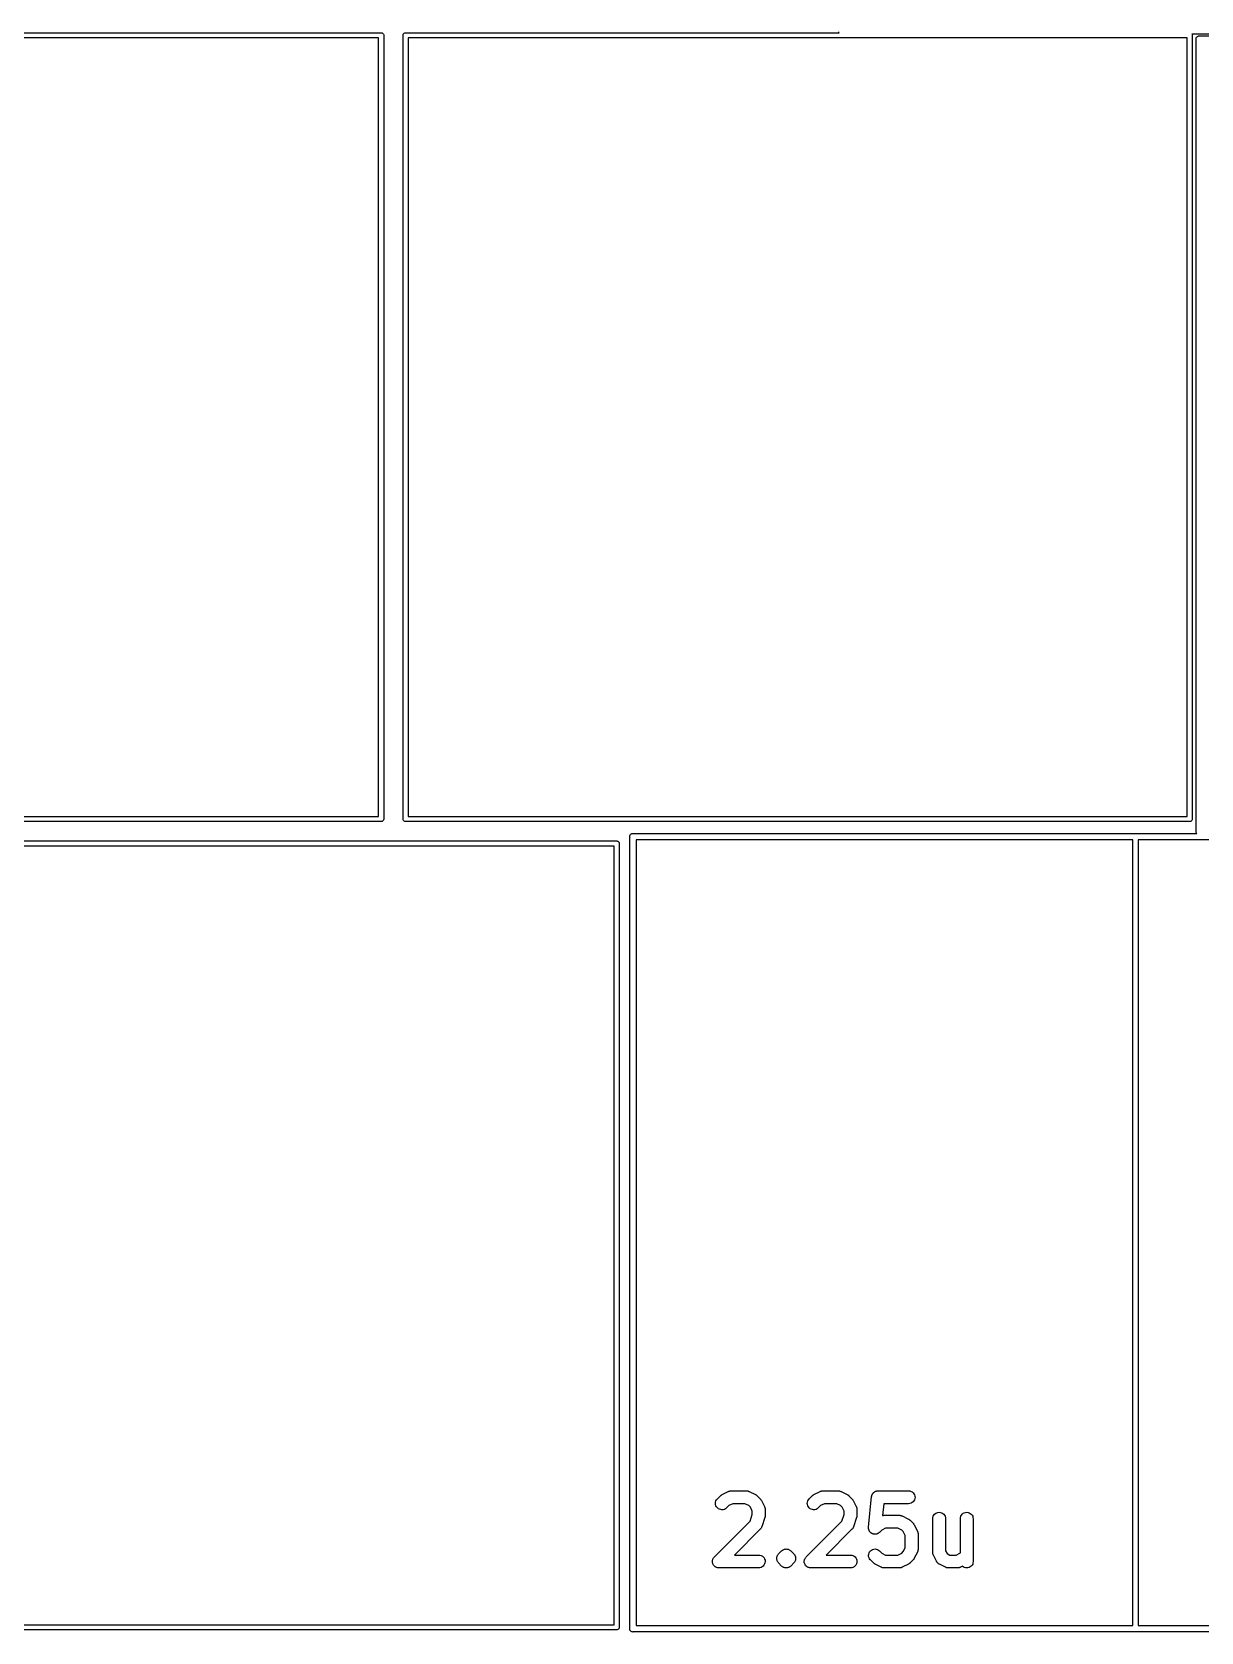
# Model space of a CAD drawing. Extents: x 1.2 to 14.9, y -4.9 to -0.4.
# Drawn here: x 10.215 to 11.307, y -3.356 to -1.861 of the extents above; entities that cross this region are included whole.
import ezdxf

# ---------------------------------------------------------------- set-up
doc = ezdxf.new("R2010")
doc.units = 0
doc.header["$MEASUREMENT"] = 0
doc.layers.add('BLACK', color=7, linetype='CONTINUOUS')

msp = doc.modelspace()

# ---------------------------------------------------------------- linework, layer by layer
at = {"layer": 'BLACK', "linetype": 'CONTINUOUS'}
for p, q in [((9.80905, -1.86157), (10.5409, -1.86157)), ((10.5387, -1.8663), (9.8113, -1.8663)), ((10.5387, -2.5937), (10.5387, -1.8663)), ((10.5409, -1.86157), (10.5411, -1.86156)), ((10.5411, -1.86156), (10.5412, -1.86157)), ((10.5412, -1.86157), (10.5412, -1.86157)), ((10.5412, -1.86157), (10.5415, -1.86161)), ((10.5415, -1.86161), (10.542, -1.86174)), ((10.542, -1.86174), (10.5424, -1.86196)), ((10.5424, -1.86196), (10.5427, -1.86226)), ((10.5427, -1.86226), (10.543, -1.86262)), ((10.543, -1.86262), (10.5433, -1.86303)), ((10.5433, -1.86303), (10.5434, -1.86347)), ((10.5434, -1.86347), (10.5434, -1.86394)), ((10.5434, -1.86394), (10.5434, -1.86405)), ((10.5434, -1.86405), (10.5434, -2.59595)), ((10.5616, -1.86347), (10.5617, -1.86303)), ((10.5616, -1.86394), (10.5616, -1.86347)), ((10.5616, -1.86405), (10.5616, -1.86394)), ((10.5616, -2.59595), (10.5616, -1.86405)), ((10.5617, -1.86303), (10.562, -1.86262)), ((10.562, -1.86262), (10.5623, -1.86226)), ((10.5623, -1.86226), (10.5626, -1.86196)), ((10.5626, -1.86196), (10.563, -1.86174)), ((10.563, -1.86174), (10.5635, -1.86161)), ((10.5635, -1.86161), (10.5638, -1.86157)), ((10.5638, -1.86157), (10.5639, -1.86156)), ((10.5638, -1.86157), (10.5638, -1.86157)), ((10.5639, -1.86156), (10.5641, -1.86157)), ((10.5641, -1.86157), (10.9687, -1.86157)), ((10.5663, -1.8663), (10.5663, -2.5937)), ((11.2937, -1.8663), (10.5663, -1.8663)), ((10.9685, -1.86115), (10.9683, -1.86059)), ((10.9687, -1.86157), (10.9685, -1.86115)), ((11.2937, -2.5937), (11.2937, -1.8663)), ((12.4611, -1.863), (11.2982, -1.863)), ((11.2982, -1.863), (11.2983, -1.86303)), ((11.2983, -1.86303), (11.2984, -1.86347)), ((11.2984, -1.86347), (11.2984, -1.86394)), ((11.2984, -1.86394), (11.2984, -1.86405)), ((11.2984, -1.86405), (11.2984, -2.59595)), ((11.302, -1.8675), (11.3021, -1.86691)), ((11.302, -1.86765), (11.302, -1.8675)), ((11.302, -2.60735), (11.302, -1.86765)), ((11.3021, -1.86691), (11.3022, -1.86635)), ((11.3022, -1.86635), (11.3025, -1.86583)), ((11.3025, -1.86583), (11.3029, -1.86537)), ((11.3029, -1.86537), (11.3033, -1.86499)), ((11.3033, -1.86499), (11.3039, -1.86471)), ((11.3039, -1.86471), (11.3044, -1.86454)), ((11.3044, -1.86454), (11.3049, -1.8645)), ((11.3049, -1.8645), (11.305, -1.86449)), ((11.305, -1.86449), (11.3052, -1.8645)), ((11.3052, -1.8645), (12.4199, -1.8645)), ((10.5409, -2.59843), (9.80905, -2.59843)), ((9.8113, -2.5937), (10.5387, -2.5937)), ((10.5411, -2.59844), (10.5409, -2.59843)), ((10.5415, -2.59839), (10.5411, -2.59844)), ((10.542, -2.59826), (10.5415, -2.59839)), ((10.5424, -2.59804), (10.542, -2.59826)), ((10.5427, -2.59774), (10.5424, -2.59804)), ((10.543, -2.59738), (10.5427, -2.59774)), ((10.5433, -2.59697), (10.543, -2.59738)), ((10.5434, -2.59653), (10.5433, -2.59697)), ((10.5434, -2.59595), (10.5434, -2.59606)), ((10.5434, -2.59606), (10.5434, -2.59618)), ((10.5434, -2.59618), (10.5434, -2.59618)), ((10.5434, -2.59618), (10.5434, -2.59653)), ((10.5616, -2.59606), (10.5616, -2.59595)), ((10.5616, -2.59653), (10.5616, -2.59606)), ((10.5617, -2.59697), (10.5616, -2.59653)), ((10.562, -2.59738), (10.5617, -2.59697)), ((10.5623, -2.59774), (10.562, -2.59738)), ((10.5626, -2.59804), (10.5623, -2.59774)), ((10.563, -2.59826), (10.5626, -2.59804)), ((10.5635, -2.59839), (10.563, -2.59826)), ((10.5639, -2.59844), (10.5635, -2.59839)), ((10.5641, -2.59843), (10.5639, -2.59844)), ((11.2959, -2.59843), (10.5641, -2.59843)), ((10.5663, -2.5937), (11.2937, -2.5937)), ((11.2961, -2.59844), (11.2959, -2.59843)), ((11.2965, -2.59839), (11.2961, -2.59844)), ((11.297, -2.59826), (11.2965, -2.59839)), ((11.2974, -2.59804), (11.297, -2.59826)), ((11.2977, -2.59774), (11.2974, -2.59804)), ((11.298, -2.59738), (11.2977, -2.59774)), ((11.2983, -2.59697), (11.298, -2.59738)), ((11.2984, -2.59653), (11.2983, -2.59697)), ((11.2984, -2.59595), (11.2984, -2.59606)), ((11.2984, -2.59606), (11.2984, -2.59618)), ((11.2984, -2.59618), (11.2984, -2.59618)), ((11.2984, -2.59618), (11.2984, -2.59653)), ((10.7732, -2.61191), (10.7734, -2.61135)), ((10.7732, -2.6125), (10.7732, -2.61191)), ((10.7732, -2.61265), (10.7732, -2.6125)), ((10.7732, -3.35235), (10.7732, -2.61265)), ((10.7734, -2.61135), (10.7737, -2.61083)), ((10.7737, -2.61083), (10.7741, -2.61037)), ((10.7741, -2.61037), (10.7745, -2.60999)), ((10.7745, -2.60999), (10.775, -2.60971)), ((10.775, -2.60971), (10.7756, -2.60954)), ((10.7756, -2.60954), (10.7761, -2.6095)), ((10.7761, -2.6095), (10.7762, -2.60949)), ((10.7762, -2.60949), (10.7763, -2.6095)), ((10.7763, -2.6095), (11.3028, -2.6095)), ((10.7792, -2.6155), (10.7792, -3.3495)), ((11.243, -2.6155), (10.7792, -2.6155)), ((11.243, -3.3495), (11.243, -2.6155)), ((11.2478, -2.6155), (11.2478, -3.3495)), ((11.983, -2.6155), (11.2478, -2.6155)), ((11.302, -2.6075), (11.302, -2.60735)), ((11.3021, -2.60809), (11.302, -2.6075)), ((11.3022, -2.60865), (11.3021, -2.60809)), ((11.3025, -2.60917), (11.3022, -2.60865)), ((11.3028, -2.6095), (11.3025, -2.60917)), ((10.0291, -2.61657), (10.7609, -2.61657)), ((10.7587, -2.6213), (10.0313, -2.6213)), ((10.7587, -3.3487), (10.7587, -2.6213)), ((10.7609, -2.61657), (10.7611, -2.61656)), ((10.7611, -2.61656), (10.7612, -2.61657)), ((10.7612, -2.61657), (10.7612, -2.61657)), ((10.7612, -2.61657), (10.7615, -2.61661)), ((10.7615, -2.61661), (10.762, -2.61674)), ((10.762, -2.61674), (10.7624, -2.61696)), ((10.7624, -2.61696), (10.7627, -2.61726)), ((10.7627, -2.61726), (10.763, -2.61762)), ((10.763, -2.61762), (10.7633, -2.61803)), ((10.7633, -2.61803), (10.7634, -2.61847)), ((10.7634, -2.61847), (10.7634, -2.61894)), ((10.7634, -2.61894), (10.7634, -2.61905)), ((10.7634, -2.61905), (10.7634, -3.35095)), ((10.855, -3.23111), (10.8579, -3.22826)), ((10.8579, -3.22826), (10.858, -3.2282)), ((10.858, -3.2282), (10.8582, -3.22799)), ((10.8582, -3.22799), (10.8585, -3.22776)), ((10.8585, -3.22776), (10.8587, -3.22762)), ((10.8587, -3.22762), (10.8589, -3.22747)), ((10.8589, -3.22747), (10.8592, -3.22731)), ((10.8592, -3.22731), (10.8595, -3.22713)), ((10.8595, -3.22713), (10.8652, -3.22428)), ((10.8652, -3.22424), (10.8654, -3.22418)), ((10.8652, -3.22428), (10.8652, -3.22424)), ((10.8654, -3.22418), (10.8656, -3.2241)), ((10.8656, -3.2241), (10.866, -3.22398)), ((10.866, -3.22398), (10.8663, -3.22384)), ((10.8663, -3.22384), (10.8665, -3.22381)), ((10.8665, -3.22381), (10.8667, -3.22376)), ((10.8667, -3.22376), (10.8671, -3.22372)), ((10.8671, -3.22372), (10.8675, -3.22365)), ((10.8675, -3.22365), (10.8677, -3.22366)), ((10.8677, -3.22366), (10.8679, -3.22364)), ((10.8679, -3.22364), (10.8821, -3.22364)), ((10.8821, -3.22364), (10.8822, -3.22364)), ((10.8822, -3.22364), (10.8824, -3.22366)), ((10.8824, -3.22366), (10.8826, -3.22366)), ((10.8826, -3.22366), (10.883, -3.22373)), ((10.883, -3.22373), (10.8834, -3.22377)), ((10.8834, -3.22377), (10.8836, -3.22383)), ((10.8836, -3.22383), (10.8837, -3.22386)), ((10.8837, -3.22386), (10.8841, -3.224)), ((10.8841, -3.224), (10.8845, -3.22413)), ((10.8845, -3.22413), (10.8847, -3.22421)), ((10.8847, -3.22421), (10.8848, -3.22428)), ((10.8848, -3.22428), (10.8905, -3.22713)), ((10.8905, -3.22713), (10.8906, -3.22717)), ((10.8906, -3.22717), (10.8909, -3.22735)), ((10.8909, -3.22735), (10.8912, -3.22751)), ((10.8912, -3.22751), (10.8914, -3.22767)), ((10.8914, -3.22767), (10.8916, -3.22781)), ((10.8916, -3.22781), (10.8918, -3.22804)), ((10.8918, -3.22804), (10.8921, -3.22826)), ((10.8921, -3.22826), (10.895, -3.23111)), ((10.9408, -3.23111), (10.9436, -3.22826)), ((10.9436, -3.22826), (10.9437, -3.2282)), ((10.9437, -3.2282), (10.9439, -3.22799)), ((10.9439, -3.22799), (10.9442, -3.22776)), ((10.9442, -3.22776), (10.9444, -3.22762)), ((10.9444, -3.22762), (10.9446, -3.22747)), ((10.9446, -3.22747), (10.9449, -3.22731)), ((10.9449, -3.22731), (10.9452, -3.22713)), ((10.9452, -3.22713), (10.9509, -3.22428)), ((10.9509, -3.22428), (10.951, -3.22424)), ((10.951, -3.22424), (10.9511, -3.22418)), ((10.9511, -3.22418), (10.9513, -3.2241)), ((10.9513, -3.2241), (10.9517, -3.22398)), ((10.9517, -3.22398), (10.9521, -3.22384)), ((10.9521, -3.22384), (10.9522, -3.22381)), ((10.9522, -3.22381), (10.9524, -3.22376)), ((10.9524, -3.22376), (10.9528, -3.22372)), ((10.9528, -3.22372), (10.9532, -3.22365)), ((10.9532, -3.22365), (10.9534, -3.22366)), ((10.9534, -3.22366), (10.9536, -3.22364)), ((10.9536, -3.22364), (10.9679, -3.22364)), ((10.9679, -3.22364), (10.9681, -3.22366)), ((10.9679, -3.22364), (10.9679, -3.22364)), ((10.9681, -3.22366), (10.9683, -3.22366)), ((10.9683, -3.22366), (10.9687, -3.22373)), ((10.9687, -3.22373), (10.9691, -3.22377)), ((10.9691, -3.22377), (10.9693, -3.22383)), ((10.9693, -3.22383), (10.9694, -3.22386)), ((10.9694, -3.22386), (10.9698, -3.224)), ((10.9698, -3.224), (10.9702, -3.22413)), ((10.9702, -3.22413), (10.9704, -3.22421)), ((10.9704, -3.22421), (10.9705, -3.22428)), ((10.9705, -3.22428), (10.9763, -3.22713)), ((10.9763, -3.22713), (10.9763, -3.22717)), ((10.9763, -3.22717), (10.9766, -3.22735)), ((10.9766, -3.22735), (10.9769, -3.22751)), ((10.9769, -3.22751), (10.9771, -3.22767)), ((10.9771, -3.22767), (10.9773, -3.22781)), ((10.9773, -3.22781), (10.9776, -3.22804)), ((10.9776, -3.22804), (10.9778, -3.22826)), ((10.9778, -3.22826), (10.9807, -3.23111)), ((10.9991, -3.22844), (10.9992, -3.22813)), ((10.9992, -3.22813), (10.9993, -3.22782)), ((10.9993, -3.22782), (10.9994, -3.22757)), ((10.9994, -3.22757), (10.9995, -3.22732)), ((10.9995, -3.22732), (10.9996, -3.22704)), ((10.9996, -3.22704), (10.9997, -3.22674)), ((10.9997, -3.22674), (10.9999, -3.22652)), ((10.9999, -3.22652), (11, -3.22629)), ((11, -3.22629), (11.0002, -3.22604)), ((11.0002, -3.22604), (11.0004, -3.22578)), ((11.0004, -3.22578), (11.0006, -3.22559)), ((11.0006, -3.22559), (11.0008, -3.22539)), ((11.0008, -3.22539), (11.001, -3.22518)), ((11.001, -3.22518), (11.0012, -3.22496)), ((11.0012, -3.22496), (11.0015, -3.22481)), ((11.0015, -3.22481), (11.0017, -3.22465)), ((11.0017, -3.22465), (11.002, -3.2245)), ((11.002, -3.2245), (11.0022, -3.22432)), ((11.0022, -3.22432), (11.0025, -3.22422)), ((11.0025, -3.22422), (11.0027, -3.2241)), ((11.0027, -3.2241), (11.003, -3.224)), ((11.003, -3.224), (11.0033, -3.22388)), ((11.0033, -3.22388), (11.0036, -3.22383)), ((11.0036, -3.22383), (11.0038, -3.22376)), ((11.0038, -3.22376), (11.0042, -3.22373)), ((11.0042, -3.22373), (11.0045, -3.22367)), ((11.0045, -3.22367), (11.0047, -3.22367)), ((11.0047, -3.22367), (11.005, -3.22364)), ((11.005, -3.22364), (11.0336, -3.22364)), ((11.0336, -3.22364), (11.0337, -3.22364)), ((11.0337, -3.22364), (11.0348, -3.22377)), ((11.0348, -3.22377), (11.0359, -3.22413)), ((11.0359, -3.22413), (11.037, -3.22469)), ((11.037, -3.22469), (11.0379, -3.22544)), ((11.0379, -3.22544), (11.0386, -3.22636)), ((11.0386, -3.22636), (11.0391, -3.2274)), ((11.0391, -3.2274), (11.0395, -3.22852)), ((10.8533, -3.23534), (10.8534, -3.23417)), ((10.8534, -3.2365), (10.8533, -3.23534)), ((10.8534, -3.23417), (10.8537, -3.23305)), ((10.8537, -3.23762), (10.8534, -3.2365)), ((10.8537, -3.23305), (10.8543, -3.23202)), ((10.8543, -3.23866), (10.8537, -3.23762)), ((10.8543, -3.23202), (10.855, -3.23111)), ((10.855, -3.23957), (10.8543, -3.23866)), ((10.8559, -3.24032), (10.855, -3.23957)), ((10.8569, -3.24088), (10.8559, -3.24032)), ((10.8581, -3.24123), (10.8569, -3.24088)), ((10.8592, -3.24136), (10.8581, -3.24123)), ((10.8604, -3.24125), (10.8592, -3.24136)), ((10.8615, -3.24093), (10.8604, -3.24125)), ((10.8626, -3.24039), (10.8615, -3.24093)), ((10.8635, -3.23966), (10.8626, -3.24039)), ((10.8657, -3.23743), (10.8635, -3.2396)), ((10.8635, -3.2396), (10.8635, -3.23966)), ((10.8693, -3.23564), (10.8657, -3.23743)), ((10.8807, -3.23564), (10.8693, -3.23564)), ((10.8843, -3.23743), (10.8807, -3.23564)), ((10.8858, -3.23891), (10.8843, -3.23743)), ((10.8876, -3.24249), (10.8858, -3.23891)), ((10.8876, -3.24581), (10.8876, -3.24249)), ((10.895, -3.23111), (10.895, -3.23117)), ((10.895, -3.23117), (10.8952, -3.23144)), ((10.8952, -3.23144), (10.8955, -3.23168)), ((10.8955, -3.23168), (10.8956, -3.23189)), ((10.8956, -3.23189), (10.8957, -3.23209)), ((10.8957, -3.23209), (10.8959, -3.23239)), ((10.8959, -3.23239), (10.8961, -3.23267)), ((10.8961, -3.23267), (10.8989, -3.23839)), ((10.8989, -3.23839), (10.899, -3.23846)), ((10.899, -3.23846), (10.899, -3.23863)), ((10.899, -3.23863), (10.8991, -3.23879)), ((10.8991, -3.23879), (10.8992, -3.23918)), ((10.8992, -3.23918), (10.8994, -3.23956)), ((10.8994, -3.23956), (10.8994, -3.23974)), ((10.8994, -3.23974), (10.8995, -3.23991)), ((10.8995, -3.23991), (10.8995, -3.24031)), ((10.8995, -3.24031), (10.8996, -3.24072)), ((10.8996, -3.24072), (10.8996, -3.2409)), ((10.8996, -3.2409), (10.8996, -3.24107)), ((10.8996, -3.24107), (10.8996, -3.24679)), ((10.939, -3.23534), (10.9391, -3.23417)), ((10.9391, -3.2365), (10.939, -3.23534)), ((10.9391, -3.23417), (10.9395, -3.23305)), ((10.9394, -3.23762), (10.9391, -3.2365)), ((10.94, -3.23866), (10.9394, -3.23762)), ((10.9395, -3.23305), (10.94, -3.23202)), ((10.94, -3.23202), (10.9408, -3.23111)), ((10.9407, -3.23957), (10.94, -3.23866)), ((10.9416, -3.24032), (10.9407, -3.23957)), ((10.9427, -3.24088), (10.9416, -3.24032)), ((10.9438, -3.24123), (10.9427, -3.24088)), ((10.9449, -3.24136), (10.9438, -3.24123)), ((10.9461, -3.24125), (10.9449, -3.24136)), ((10.9472, -3.24093), (10.9461, -3.24125)), ((10.9483, -3.24039), (10.9472, -3.24093)), ((10.9492, -3.23966), (10.9483, -3.24039)), ((10.9514, -3.23743), (10.9492, -3.2396)), ((10.9492, -3.2396), (10.9492, -3.23966)), ((10.955, -3.23564), (10.9514, -3.23743)), ((10.9664, -3.23564), (10.955, -3.23564)), ((10.97, -3.23743), (10.9664, -3.23564)), ((10.9715, -3.23891), (10.97, -3.23743)), ((10.9733, -3.24249), (10.9715, -3.23891)), ((10.9733, -3.24581), (10.9733, -3.24249)), ((10.9807, -3.23111), (10.9807, -3.23117)), ((10.9807, -3.23117), (10.9809, -3.23144)), ((10.9809, -3.23144), (10.9812, -3.23168)), ((10.9812, -3.23168), (10.9813, -3.23189)), ((10.9813, -3.23189), (10.9815, -3.23209)), ((10.9815, -3.23209), (10.9816, -3.23239)), ((10.9816, -3.23239), (10.9818, -3.23267)), ((10.9818, -3.23267), (10.9847, -3.23839)), ((10.9847, -3.23839), (10.9847, -3.23846)), ((10.9847, -3.23846), (10.9848, -3.23863)), ((10.9848, -3.23863), (10.9848, -3.23879)), ((10.9848, -3.23879), (10.985, -3.23918)), ((10.985, -3.23918), (10.9851, -3.23956)), ((10.9851, -3.23956), (10.9851, -3.23974)), ((10.9851, -3.23974), (10.9852, -3.23991)), ((10.9852, -3.23991), (10.9852, -3.24031)), ((10.9852, -3.24031), (10.9853, -3.24072)), ((10.9853, -3.24072), (10.9853, -3.2409)), ((10.9853, -3.2409), (10.9853, -3.24107)), ((10.9853, -3.24107), (10.9853, -3.24679)), ((10.9962, -3.25762), (10.999, -3.22905)), ((10.999, -3.22896), (10.9991, -3.2287)), ((10.999, -3.22905), (10.999, -3.22896)), ((10.9991, -3.2287), (10.9991, -3.22844)), ((11.0104, -3.23564), (11.0093, -3.24667)), ((11.0336, -3.23564), (11.0104, -3.23564)), ((11.0347, -3.23553), (11.0336, -3.23564)), ((11.0359, -3.23519), (11.0347, -3.23553)), ((11.0369, -3.23464), (11.0359, -3.23519)), ((11.0378, -3.2339), (11.0369, -3.23464)), ((11.0385, -3.233), (11.0378, -3.2339)), ((11.0391, -3.23197), (11.0385, -3.233)), ((11.0394, -3.23085), (11.0391, -3.23197)), ((11.0396, -3.22968), (11.0394, -3.23085)), ((11.0395, -3.22852), (11.0396, -3.22968)), ((10.8522, -3.2854), (10.8855, -3.25212)), ((10.8855, -3.25212), (10.8876, -3.24581)), ((10.8961, -3.25802), (10.8959, -3.2584)), ((10.8963, -3.25766), (10.8961, -3.25802)), ((10.8964, -3.25733), (10.8963, -3.25749)), ((10.8963, -3.25749), (10.8963, -3.25766)), ((10.8993, -3.24868), (10.8964, -3.25725)), ((10.8964, -3.25725), (10.8964, -3.25733)), ((10.8994, -3.24803), (10.8993, -3.24835)), ((10.8993, -3.24835), (10.8993, -3.24868)), ((10.8995, -3.24778), (10.8994, -3.24803)), ((10.8996, -3.24687), (10.8995, -3.2472)), ((10.8995, -3.2472), (10.8995, -3.24754)), ((10.8995, -3.24754), (10.8995, -3.24778)), ((10.8996, -3.24679), (10.8996, -3.24687)), ((10.9379, -3.2854), (10.9712, -3.25212)), ((10.9712, -3.25212), (10.9733, -3.24581)), ((10.9818, -3.25802), (10.9816, -3.2584)), ((10.982, -3.25766), (10.9818, -3.25802)), ((10.9821, -3.25733), (10.982, -3.25749)), ((10.982, -3.25749), (10.982, -3.25766)), ((10.985, -3.24868), (10.9821, -3.25725)), ((10.9821, -3.25725), (10.9821, -3.25733)), ((10.9851, -3.24835), (10.985, -3.24868)), ((10.9852, -3.24803), (10.9851, -3.24835)), ((10.9853, -3.24687), (10.9852, -3.2472)), ((10.9852, -3.2472), (10.9852, -3.24754)), ((10.9852, -3.24754), (10.9852, -3.24778)), ((10.9852, -3.24778), (10.9852, -3.24803)), ((10.9853, -3.24679), (10.9853, -3.24687)), ((10.9961, -3.25819), (10.9962, -3.25791)), ((10.9962, -3.25849), (10.9961, -3.25819)), ((10.9962, -3.25791), (10.9962, -3.25762)), ((11.0093, -3.24667), (11.0094, -3.24667)), ((11.0094, -3.24667), (11.0095, -3.24661)), ((11.0095, -3.24661), (11.01, -3.24657)), ((11.01, -3.24657), (11.0104, -3.24651)), ((11.0104, -3.24651), (11.0105, -3.24652)), ((11.0105, -3.24652), (11.0107, -3.2465)), ((11.0107, -3.2465), (11.025, -3.2465)), ((11.025, -3.2465), (11.0251, -3.2465)), ((11.0251, -3.2465), (11.0253, -3.24652)), ((11.0253, -3.24652), (11.0254, -3.24652)), ((11.0254, -3.24652), (11.0258, -3.24659)), ((11.0258, -3.24659), (11.0262, -3.24663)), ((11.0262, -3.24663), (11.0264, -3.24668)), ((11.0264, -3.24668), (11.0266, -3.24671)), ((11.0266, -3.24671), (11.027, -3.24686)), ((11.027, -3.24686), (11.0274, -3.24699)), ((11.0274, -3.24699), (11.0275, -3.24707)), ((11.0275, -3.24707), (11.0277, -3.24713)), ((11.0277, -3.24713), (11.0334, -3.24999)), ((11.0334, -3.24999), (11.0335, -3.25003)), ((11.0335, -3.25003), (11.0338, -3.25021)), ((11.0338, -3.25021), (11.0341, -3.25037)), ((11.0341, -3.25037), (11.0342, -3.25053)), ((11.0342, -3.25053), (11.0345, -3.25067)), ((11.0345, -3.25067), (11.0347, -3.2509)), ((11.0347, -3.2509), (11.035, -3.25111)), ((11.035, -3.25111), (11.0378, -3.25397)), ((11.0378, -3.25397), (11.0379, -3.25403)), ((11.0379, -3.25403), (11.0381, -3.25429)), ((11.0381, -3.25429), (11.0383, -3.25454)), ((11.0383, -3.25454), (11.0384, -3.25475)), ((11.0384, -3.25475), (11.0386, -3.25495)), ((11.0386, -3.25495), (11.0388, -3.25525)), ((11.0388, -3.25525), (11.0389, -3.25553)), ((11.0389, -3.25553), (11.0418, -3.26125)), ((11.0561, -3.24956), (11.0563, -3.2484)), ((11.0561, -3.24964), (11.0561, -3.24956)), ((11.0561, -3.28107), (11.0561, -3.24964)), ((11.0563, -3.2484), (11.0566, -3.24728)), ((11.0566, -3.24728), (11.0572, -3.24625)), ((11.0572, -3.24625), (11.0579, -3.24536)), ((11.0579, -3.24536), (11.0589, -3.24462)), ((11.0589, -3.24462), (11.0599, -3.24408)), ((11.0599, -3.24408), (11.061, -3.24375)), ((11.061, -3.24375), (11.0622, -3.24364)), ((11.0622, -3.24364), (11.0633, -3.24377)), ((11.0633, -3.24377), (11.0645, -3.24411)), ((11.0645, -3.24411), (11.0655, -3.24467)), ((11.0655, -3.24467), (11.0664, -3.24542)), ((11.0664, -3.24542), (11.0671, -3.24632)), ((11.0671, -3.24632), (11.0677, -3.24736)), ((11.0677, -3.24736), (11.068, -3.24848)), ((11.068, -3.24848), (11.0681, -3.24964)), ((11.0681, -3.24964), (11.0681, -3.27965)), ((11.0819, -3.24956), (11.082, -3.2484)), ((11.0819, -3.24964), (11.0819, -3.24956)), ((11.0819, -3.28144), (11.0819, -3.24964)), ((11.082, -3.2484), (11.0823, -3.24728)), ((11.0823, -3.24728), (11.0829, -3.24625)), ((11.0829, -3.24625), (11.0837, -3.24536)), ((11.0837, -3.24536), (11.0846, -3.24462)), ((11.0846, -3.24462), (11.0856, -3.24408)), ((11.0856, -3.24408), (11.0867, -3.24375)), ((11.0867, -3.24375), (11.0879, -3.24364)), ((11.0879, -3.24364), (11.0891, -3.24377)), ((11.0891, -3.24377), (11.0902, -3.24411)), ((11.0902, -3.24411), (11.0912, -3.24467)), ((11.0912, -3.24467), (11.0921, -3.24542)), ((11.0921, -3.24542), (11.0929, -3.24632)), ((11.0929, -3.24632), (11.0934, -3.24736)), ((11.0934, -3.24736), (11.0937, -3.24848)), ((11.0937, -3.24848), (11.0939, -3.24964)), ((11.0939, -3.24964), (11.0939, -3.28964)), ((10.895, -3.2596), (10.8709, -3.28364)), ((10.8951, -3.25946), (10.895, -3.2596)), ((10.8952, -3.25934), (10.8951, -3.25946)), ((10.8954, -3.25901), (10.8952, -3.25934)), ((10.8957, -3.25869), (10.8954, -3.25901)), ((10.8958, -3.25854), (10.8957, -3.25869)), ((10.8959, -3.2584), (10.8958, -3.25854)), ((10.9807, -3.2596), (10.9566, -3.28364)), ((10.9808, -3.25946), (10.9807, -3.2596)), ((10.9809, -3.25934), (10.9808, -3.25946)), ((10.9812, -3.25901), (10.9809, -3.25934)), ((10.9814, -3.25869), (10.9812, -3.25901)), ((10.9815, -3.25854), (10.9814, -3.25869)), ((10.9816, -3.2584), (10.9815, -3.25854)), ((10.9962, -3.25879), (10.9962, -3.25849)), ((10.9962, -3.25907), (10.9962, -3.25879)), ((10.9963, -3.25936), (10.9962, -3.25907)), ((10.9963, -3.25964), (10.9963, -3.25936)), ((10.9964, -3.25994), (10.9963, -3.25964)), ((10.9965, -3.2602), (10.9964, -3.25994)), ((10.9966, -3.26048), (10.9965, -3.2602)), ((10.9967, -3.26074), (10.9966, -3.26048)), ((10.9968, -3.26102), (10.9967, -3.26074)), ((10.997, -3.26126), (10.9968, -3.26102)), ((10.9971, -3.26152), (10.997, -3.26126)), ((10.9973, -3.26175), (10.9971, -3.26152)), ((10.9975, -3.262), (10.9973, -3.26175)), ((10.9977, -3.2622), (10.9975, -3.262)), ((10.9979, -3.26243), (10.9977, -3.2622)), ((10.9981, -3.26262), (10.9979, -3.26243)), ((10.9983, -3.26283), (10.9981, -3.26262)), ((10.9985, -3.26299), (10.9983, -3.26283)), ((10.9988, -3.26318), (10.9985, -3.26299)), ((10.999, -3.26332), (10.9988, -3.26318)), ((10.9993, -3.26349), (10.999, -3.26332)), ((10.9995, -3.2636), (10.9993, -3.26349)), ((10.9998, -3.26374), (10.9995, -3.2636)), ((11.0001, -3.26383), (10.9998, -3.26374)), ((11.0004, -3.26394), (11.0001, -3.26383)), ((11.0006, -3.264), (11.0004, -3.26394)), ((11.0009, -3.26409), (11.0006, -3.264)), ((11.0012, -3.26412), (11.0009, -3.26409)), ((11.0015, -3.26418), (11.0012, -3.26412)), ((11.0018, -3.26418), (11.0015, -3.26418)), ((11.0021, -3.26421), (11.0018, -3.26418)), ((11.0024, -3.26419), (11.0021, -3.26421)), ((11.0027, -3.26419), (11.0024, -3.26419)), ((11.003, -3.26414), (11.0027, -3.26419)), ((11.0032, -3.26411), (11.003, -3.26414)), ((11.0035, -3.26403), (11.0032, -3.26411)), ((11.0038, -3.26397), (11.0035, -3.26403)), ((11.0041, -3.26387), (11.0038, -3.26397)), ((11.0044, -3.26379), (11.0041, -3.26387)), ((11.0046, -3.26365), (11.0044, -3.26379)), ((11.0049, -3.26354), (11.0046, -3.26365)), ((11.0052, -3.26338), (11.0049, -3.26354)), ((11.0054, -3.26325), (11.0052, -3.26338)), ((11.0056, -3.26306), (11.0054, -3.26325)), ((11.0059, -3.2629), (11.0056, -3.26306)), ((11.0061, -3.2627), (11.0059, -3.2629)), ((11.0063, -3.26252), (11.0061, -3.2627)), ((11.0064, -3.26246), (11.0063, -3.26252)), ((11.0086, -3.26029), (11.0064, -3.26246)), ((11.0121, -3.2585), (11.0086, -3.26029)), ((11.0236, -3.2585), (11.0121, -3.2585)), ((11.0272, -3.26029), (11.0236, -3.2585)), ((11.0286, -3.26177), (11.0272, -3.26029)), ((11.0304, -3.26534), (11.0286, -3.26177)), ((11.0304, -3.2768), (11.0304, -3.26534)), ((11.0418, -3.26125), (11.0418, -3.26132)), ((11.0418, -3.26132), (11.0419, -3.26149)), ((11.0419, -3.26149), (11.042, -3.26164)), ((11.042, -3.26164), (11.0421, -3.26203)), ((11.0421, -3.26203), (11.0422, -3.26242)), ((11.0422, -3.26242), (11.0423, -3.26259)), ((11.0423, -3.26259), (11.0423, -3.26276)), ((11.0423, -3.26276), (11.0424, -3.26317)), ((11.0424, -3.26317), (11.0424, -3.26358)), ((11.0424, -3.26358), (11.0424, -3.26375)), ((11.0424, -3.26375), (11.0424, -3.26393)), ((11.0424, -3.26393), (11.0424, -3.27821)), ((10.8506, -3.28844), (10.8507, -3.28789)), ((10.8507, -3.28789), (10.8509, -3.28734)), ((10.8509, -3.28732), (10.8512, -3.28681)), ((10.8509, -3.28733), (10.8509, -3.28732)), ((10.8509, -3.28734), (10.8509, -3.28733)), ((10.8512, -3.28681), (10.8514, -3.28631)), ((10.8514, -3.2863), (10.8515, -3.28629)), ((10.8514, -3.28631), (10.8514, -3.2863)), ((10.8515, -3.28629), (10.8518, -3.28585)), ((10.8518, -3.28585), (10.8522, -3.2854)), ((10.8709, -3.28364), (10.8936, -3.28364)), ((10.8936, -3.28364), (10.8937, -3.28364)), ((10.8937, -3.28364), (10.8948, -3.28377)), ((10.8948, -3.28377), (10.8959, -3.28413)), ((10.8959, -3.28413), (10.897, -3.28469)), ((10.897, -3.28469), (10.8979, -3.28544)), ((10.8979, -3.28544), (10.8986, -3.28636)), ((10.8986, -3.28636), (10.8991, -3.2874)), ((10.8991, -3.2874), (10.8995, -3.28852)), ((10.9104, -3.28672), (10.9105, -3.28616)), ((10.9104, -3.28674), (10.9104, -3.28672)), ((10.9104, -3.28676), (10.9104, -3.28674)), ((10.9105, -3.28733), (10.9104, -3.28676)), ((10.9105, -3.2856), (10.9106, -3.28558)), ((10.9105, -3.28616), (10.9105, -3.2856)), ((10.9105, -3.28789), (10.9105, -3.28733)), ((10.9105, -3.28791), (10.9105, -3.28789)), ((10.9105, -3.28793), (10.9105, -3.28791)), ((10.9107, -3.28847), (10.9105, -3.28793)), ((10.9106, -3.28556), (10.9107, -3.28502)), ((10.9106, -3.28558), (10.9106, -3.28556)), ((10.9107, -3.28502), (10.9109, -3.28448)), ((10.9109, -3.28444), (10.9112, -3.28395)), ((10.9109, -3.28446), (10.9109, -3.28444)), ((10.9109, -3.28448), (10.9109, -3.28446)), ((10.9112, -3.28395), (10.9114, -3.28345)), ((10.9114, -3.28345), (10.9115, -3.28343)), ((10.9115, -3.28341), (10.9118, -3.28298)), ((10.9115, -3.28343), (10.9115, -3.28341)), ((10.9118, -3.28298), (10.9122, -3.28254)), ((10.9122, -3.28254), (10.915, -3.27969)), ((10.915, -3.27969), (10.9151, -3.27966)), ((10.9151, -3.27963), (10.9155, -3.27927)), ((10.9151, -3.27964), (10.9151, -3.27963)), ((10.9151, -3.27966), (10.9151, -3.27964)), ((10.9151, -3.27964), (10.9151, -3.27964)), ((10.9151, -3.27964), (10.9151, -3.27964)), ((10.9151, -3.27966), (10.9151, -3.27966)), ((10.9151, -3.27966), (10.9151, -3.27966)), ((10.9155, -3.27927), (10.916, -3.27892)), ((10.916, -3.2789), (10.9165, -3.27864)), ((10.916, -3.27891), (10.916, -3.2789)), ((10.916, -3.2789), (10.916, -3.2789)), ((10.916, -3.27892), (10.916, -3.27891)), ((10.916, -3.27891), (10.916, -3.27891)), ((10.9165, -3.27864), (10.917, -3.27837)), ((10.917, -3.27837), (10.917, -3.27836)), ((10.917, -3.27836), (10.9171, -3.27836)), ((10.917, -3.27837), (10.917, -3.27837)), ((10.917, -3.27837), (10.917, -3.27837)), ((10.9171, -3.27836), (10.9176, -3.2782)), ((10.9176, -3.2782), (10.9181, -3.27804)), ((10.9181, -3.27804), (10.9182, -3.27804)), ((10.9182, -3.27803), (10.9187, -3.27798)), ((10.9182, -3.27804), (10.9182, -3.27803)), ((10.9182, -3.27803), (10.9182, -3.27803)), ((10.9182, -3.27803), (10.9182, -3.27803)), ((10.9187, -3.27798), (10.9193, -3.27793)), ((10.9193, -3.27793), (10.9193, -3.27793)), ((10.9193, -3.27793), (10.9193, -3.27793)), ((10.9193, -3.27793), (10.9193, -3.27793)), ((10.9193, -3.27793), (10.9199, -3.27799)), ((10.9193, -3.27793), (10.9193, -3.27793)), ((10.9199, -3.27799), (10.9205, -3.27805)), ((10.9205, -3.27805), (10.9205, -3.27805)), ((10.9205, -3.27805), (10.9205, -3.27805)), ((10.9205, -3.27805), (10.9205, -3.27805)), ((10.9205, -3.27805), (10.9205, -3.27806)), ((10.9205, -3.27806), (10.9211, -3.27822)), ((10.9211, -3.27822), (10.9216, -3.27839)), ((10.9216, -3.27839), (10.9216, -3.27839)), ((10.9216, -3.27839), (10.9216, -3.2784)), ((10.9216, -3.2784), (10.9216, -3.2784)), ((10.9216, -3.2784), (10.9216, -3.27841)), ((10.9216, -3.27841), (10.9221, -3.27867)), ((10.9221, -3.27867), (10.9226, -3.27894)), ((10.9226, -3.27894), (10.9226, -3.27895)), ((10.9226, -3.27895), (10.9226, -3.27895)), ((10.9226, -3.27895), (10.9226, -3.27896)), ((10.9226, -3.27896), (10.9227, -3.27897)), ((10.9227, -3.27897), (10.9231, -3.27933)), ((10.9231, -3.27933), (10.9235, -3.27969)), ((10.9235, -3.27969), (10.9264, -3.28254)), ((10.9264, -3.28254), (10.9264, -3.28257)), ((10.9264, -3.28257), (10.9264, -3.28257)), ((10.9264, -3.28257), (10.9264, -3.28257)), ((10.9264, -3.28257), (10.9264, -3.2826)), ((10.9264, -3.2826), (10.9268, -3.28305)), ((10.9268, -3.28305), (10.9272, -3.28348)), ((10.9272, -3.28348), (10.9272, -3.2835)), ((10.9272, -3.2835), (10.9272, -3.28352)), ((10.9272, -3.28352), (10.9274, -3.28402)), ((10.9274, -3.28402), (10.9277, -3.28452)), ((10.9277, -3.28452), (10.9277, -3.28454)), ((10.9277, -3.28454), (10.9277, -3.28456)), ((10.9277, -3.28456), (10.9279, -3.2851)), ((10.928, -3.28801), (10.9278, -3.28856)), ((10.9279, -3.2851), (10.928, -3.28564)), ((10.928, -3.28564), (10.928, -3.28566)), ((10.928, -3.28566), (10.928, -3.28568)), ((10.928, -3.28568), (10.9281, -3.28625)), ((10.9281, -3.28741), (10.928, -3.28797)), ((10.928, -3.28797), (10.928, -3.28799)), ((10.928, -3.28799), (10.928, -3.28801)), ((10.9281, -3.28625), (10.9281, -3.28681)), ((10.9281, -3.28681), (10.9281, -3.28683)), ((10.9281, -3.28683), (10.9281, -3.28685)), ((10.9281, -3.28685), (10.9281, -3.28741)), ((10.9363, -3.28844), (10.9364, -3.28789)), ((10.9364, -3.28789), (10.9366, -3.28734)), ((10.9366, -3.28732), (10.9369, -3.28681)), ((10.9366, -3.28733), (10.9366, -3.28732)), ((10.9366, -3.28734), (10.9366, -3.28733)), ((10.9369, -3.28681), (10.9372, -3.28631)), ((10.9372, -3.28629), (10.9375, -3.28585)), ((10.9372, -3.2863), (10.9372, -3.28629)), ((10.9372, -3.28631), (10.9372, -3.2863)), ((10.9375, -3.28585), (10.9379, -3.2854)), ((10.9566, -3.28364), (10.9793, -3.28364)), ((10.9793, -3.28364), (10.9794, -3.28364)), ((10.9794, -3.28364), (10.9805, -3.28377)), ((10.9805, -3.28377), (10.9816, -3.28413)), ((10.9816, -3.28413), (10.9827, -3.28469)), ((10.9827, -3.28469), (10.9836, -3.28544)), ((10.9836, -3.28544), (10.9843, -3.28636)), ((10.9843, -3.28636), (10.9848, -3.2874)), ((10.9848, -3.2874), (10.9852, -3.28852)), ((10.9961, -3.28387), (10.9963, -3.2827)), ((10.9962, -3.28503), (10.9961, -3.28387)), ((10.9966, -3.28616), (10.9962, -3.28503)), ((10.9963, -3.2827), (10.9966, -3.28158)), ((10.9966, -3.28158), (10.9972, -3.28056)), ((10.9971, -3.2872), (10.9966, -3.28616)), ((10.9978, -3.28811), (10.9971, -3.2872)), ((10.9972, -3.28056), (10.9979, -3.27966)), ((10.9979, -3.28817), (10.9978, -3.28811)), ((10.9979, -3.27966), (10.9988, -3.27892)), ((11.0008, -3.29103), (10.9979, -3.28817)), ((10.9988, -3.27892), (10.9999, -3.27837)), ((10.9999, -3.27837), (11.001, -3.27804)), ((11.001, -3.27804), (11.0022, -3.27793)), ((11.0022, -3.27793), (11.0033, -3.27805)), ((11.0033, -3.27805), (11.0044, -3.27839)), ((11.0044, -3.27839), (11.0055, -3.27894)), ((11.0055, -3.27894), (11.0064, -3.27969)), ((11.0064, -3.27969), (11.0086, -3.28185)), ((11.0086, -3.28185), (11.0121, -3.28364)), ((11.0121, -3.28364), (11.0236, -3.28364)), ((11.0236, -3.28364), (11.0272, -3.28185)), ((11.0272, -3.28185), (11.0286, -3.28037)), ((11.0286, -3.28037), (11.0304, -3.2768)), ((11.0378, -3.28817), (11.035, -3.29103)), ((11.038, -3.28791), (11.0378, -3.28817)), ((11.0383, -3.28767), (11.038, -3.28791)), ((11.0384, -3.28746), (11.0383, -3.28767)), ((11.0386, -3.28727), (11.0384, -3.28746)), ((11.0387, -3.28697), (11.0386, -3.28727)), ((11.0389, -3.28669), (11.0387, -3.28697)), ((11.0418, -3.2809), (11.0389, -3.28661)), ((11.0389, -3.28661), (11.0389, -3.28669)), ((11.0419, -3.28073), (11.0418, -3.2809)), ((11.0421, -3.28019), (11.0419, -3.28058)), ((11.0419, -3.28058), (11.0419, -3.28073)), ((11.0422, -3.2798), (11.0421, -3.28019)), ((11.0423, -3.27946), (11.0422, -3.27963)), ((11.0422, -3.27963), (11.0422, -3.2798)), ((11.0424, -3.27865), (11.0423, -3.27905)), ((11.0423, -3.27905), (11.0423, -3.27946)), ((11.0424, -3.27821), (11.0424, -3.2783)), ((11.0424, -3.2783), (11.0424, -3.27847)), ((11.0424, -3.27847), (11.0424, -3.27865)), ((11.0562, -3.28125), (11.0561, -3.28107)), ((11.0562, -3.28142), (11.0562, -3.28125)), ((11.0562, -3.28183), (11.0562, -3.28142)), ((11.0563, -3.28224), (11.0562, -3.28183)), ((11.0563, -3.28241), (11.0563, -3.28224)), ((11.0563, -3.28258), (11.0563, -3.28241)), ((11.0565, -3.28297), (11.0563, -3.28258)), ((11.0566, -3.28336), (11.0565, -3.28297)), ((11.0567, -3.28351), (11.0566, -3.28336)), ((11.0567, -3.28368), (11.0567, -3.28351)), ((11.0568, -3.28375), (11.0567, -3.28368)), ((11.0596, -3.28947), (11.0568, -3.28375)), ((11.0681, -3.27965), (11.0695, -3.28231)), ((11.0695, -3.28231), (11.0721, -3.28364)), ((11.0721, -3.28364), (11.0779, -3.28364)), ((11.0779, -3.28364), (11.0814, -3.28185)), ((11.0814, -3.28185), (11.0819, -3.28144)), ((10.8504, -3.2896), (10.8505, -3.28903)), ((10.8504, -3.28961), (10.8504, -3.2896)), ((10.8504, -3.28962), (10.8504, -3.28961)), ((10.8505, -3.29019), (10.8504, -3.28962)), ((10.8505, -3.28846), (10.8506, -3.28845)), ((10.8505, -3.28903), (10.8505, -3.28846)), ((10.8505, -3.29077), (10.8505, -3.29019)), ((10.8505, -3.29078), (10.8505, -3.29077)), ((10.8505, -3.29079), (10.8505, -3.29078)), ((10.8507, -3.29133), (10.8505, -3.29079)), ((10.8506, -3.28845), (10.8506, -3.28844)), ((10.8509, -3.29189), (10.8507, -3.29133)), ((10.8509, -3.2919), (10.8509, -3.29189)), ((10.8509, -3.29191), (10.8509, -3.2919)), ((10.8511, -3.29241), (10.8509, -3.29191)), ((10.8514, -3.29293), (10.8511, -3.29241)), ((10.8514, -3.29294), (10.8514, -3.29293)), ((10.8514, -3.29295), (10.8514, -3.29294)), ((10.8518, -3.29339), (10.8514, -3.29295)), ((10.8521, -3.29384), (10.8518, -3.29339)), ((10.8521, -3.29385), (10.8521, -3.29384)), ((10.8522, -3.29386), (10.8521, -3.29385)), ((10.8526, -3.29422), (10.8522, -3.29386)), ((10.853, -3.29459), (10.8526, -3.29422)), ((10.853, -3.2946), (10.853, -3.29459)), ((10.8531, -3.29461), (10.853, -3.2946)), ((10.8536, -3.29488), (10.8531, -3.29461)), ((10.8541, -3.29516), (10.8536, -3.29488)), ((10.8541, -3.29517), (10.8541, -3.29516)), ((10.8541, -3.29516), (10.8541, -3.29516)), ((10.8546, -3.29534), (10.8541, -3.29517)), ((10.8552, -3.29551), (10.8546, -3.29534)), ((10.8552, -3.29552), (10.8552, -3.29551)), ((10.8552, -3.29551), (10.8552, -3.29551)), ((10.8558, -3.29558), (10.8552, -3.29552)), ((10.8563, -3.29564), (10.8558, -3.29558)), ((10.8564, -3.29564), (10.8563, -3.29564)), ((10.8936, -3.29564), (10.8564, -3.29564)), ((10.8564, -3.29564), (10.8564, -3.29564)), ((10.8564, -3.29564), (10.8564, -3.29564)), ((10.8564, -3.29564), (10.8564, -3.29564)), ((10.8947, -3.29553), (10.8936, -3.29564)), ((10.8959, -3.29519), (10.8947, -3.29553)), ((10.8969, -3.29464), (10.8959, -3.29519)), ((10.8978, -3.2939), (10.8969, -3.29464)), ((10.8985, -3.293), (10.8978, -3.2939)), ((10.8991, -3.29197), (10.8985, -3.293)), ((10.8994, -3.29085), (10.8991, -3.29197)), ((10.8996, -3.28968), (10.8994, -3.29085)), ((10.8995, -3.28852), (10.8996, -3.28968)), ((10.9109, -3.28901), (10.9107, -3.28847)), ((10.9109, -3.28903), (10.9109, -3.28901)), ((10.9109, -3.28905), (10.9109, -3.28903)), ((10.9111, -3.28955), (10.9109, -3.28905)), ((10.9114, -3.29005), (10.9111, -3.28955)), ((10.9114, -3.29007), (10.9114, -3.29005)), ((10.9114, -3.29009), (10.9114, -3.29007)), ((10.9118, -3.29053), (10.9114, -3.29009)), ((10.9121, -3.29097), (10.9118, -3.29053)), ((10.9122, -3.291), (10.9121, -3.29097)), ((10.9122, -3.29103), (10.9122, -3.291)), ((10.9122, -3.291), (10.9122, -3.291)), ((10.9122, -3.291), (10.9122, -3.291)), ((10.915, -3.29389), (10.9122, -3.29103)), ((10.9155, -3.29424), (10.915, -3.29389)), ((10.9159, -3.29461), (10.9155, -3.29424)), ((10.9159, -3.29462), (10.9159, -3.29461)), ((10.9159, -3.29461), (10.9159, -3.29461)), ((10.9159, -3.29463), (10.9159, -3.29462)), ((10.9159, -3.29462), (10.9159, -3.29462)), ((10.9164, -3.2949), (10.9159, -3.29463)), ((10.9169, -3.29517), (10.9164, -3.2949)), ((10.917, -3.29517), (10.9169, -3.29517)), ((10.917, -3.29518), (10.917, -3.29517)), ((10.917, -3.29517), (10.917, -3.29517)), ((10.9175, -3.29535), (10.917, -3.29518)), ((10.917, -3.29518), (10.917, -3.29518)), ((10.9181, -3.29552), (10.9175, -3.29535)), ((10.9187, -3.29558), (10.9181, -3.29552)), ((10.9181, -3.29552), (10.9181, -3.29552)), ((10.9181, -3.29552), (10.9181, -3.29552)), ((10.9181, -3.29552), (10.9181, -3.29552)), ((10.9181, -3.29552), (10.9181, -3.29552)), ((10.9192, -3.29564), (10.9187, -3.29558)), ((10.9193, -3.29564), (10.9192, -3.29564)), ((10.9192, -3.29564), (10.9192, -3.29564)), ((10.9192, -3.29564), (10.9192, -3.29564)), ((10.9198, -3.29559), (10.9193, -3.29564)), ((10.9193, -3.29564), (10.9193, -3.29564)), ((10.9204, -3.29554), (10.9198, -3.29559)), ((10.921, -3.29537), (10.9204, -3.29553)), ((10.9204, -3.29553), (10.9204, -3.29553)), ((10.9204, -3.29553), (10.9204, -3.29554)), ((10.9204, -3.29554), (10.9204, -3.29554)), ((10.9204, -3.29554), (10.9204, -3.29554)), ((10.9215, -3.29521), (10.921, -3.29537)), ((10.9216, -3.2952), (10.9215, -3.2952)), ((10.9215, -3.2952), (10.9215, -3.29521)), ((10.9215, -3.29521), (10.9215, -3.29521)), ((10.9215, -3.29521), (10.9215, -3.29521)), ((10.9221, -3.29494), (10.9216, -3.2952)), ((10.9226, -3.29467), (10.9221, -3.29494)), ((10.923, -3.2943), (10.9226, -3.29465)), ((10.9226, -3.29465), (10.9226, -3.29466)), ((10.9226, -3.29466), (10.9226, -3.29466)), ((10.9226, -3.29466), (10.9226, -3.29467)), ((10.9226, -3.29467), (10.9226, -3.29467)), ((10.9235, -3.29394), (10.923, -3.2943)), ((10.9264, -3.29103), (10.9235, -3.29389)), ((10.9235, -3.29389), (10.9235, -3.29391)), ((10.9235, -3.29391), (10.9235, -3.29391)), ((10.9235, -3.29391), (10.9235, -3.29392)), ((10.9235, -3.29392), (10.9235, -3.29393)), ((10.9235, -3.29393), (10.9235, -3.29393)), ((10.9235, -3.29393), (10.9235, -3.29393)), ((10.9235, -3.29393), (10.9235, -3.29394)), ((10.9267, -3.29059), (10.9264, -3.29103)), ((10.9271, -3.29016), (10.9267, -3.29059)), ((10.9274, -3.28963), (10.9271, -3.29012)), ((10.9271, -3.29012), (10.9271, -3.29014)), ((10.9271, -3.29014), (10.9271, -3.29016)), ((10.9277, -3.28913), (10.9274, -3.28963)), ((10.9278, -3.28856), (10.9277, -3.28909)), ((10.9277, -3.28909), (10.9277, -3.28911)), ((10.9277, -3.28911), (10.9277, -3.28913)), ((10.9361, -3.2896), (10.9362, -3.28903)), ((10.9361, -3.28961), (10.9361, -3.2896)), ((10.9361, -3.28962), (10.9361, -3.28961)), ((10.9362, -3.29019), (10.9361, -3.28962)), ((10.9362, -3.28903), (10.9363, -3.28846)), ((10.9362, -3.29077), (10.9362, -3.29019)), ((10.9363, -3.29078), (10.9362, -3.29077)), ((10.9363, -3.28845), (10.9363, -3.28844)), ((10.9363, -3.28846), (10.9363, -3.28845)), ((10.9363, -3.29079), (10.9363, -3.29078)), ((10.9364, -3.29133), (10.9363, -3.29079)), ((10.9366, -3.29189), (10.9364, -3.29133)), ((10.9366, -3.2919), (10.9366, -3.29189)), ((10.9366, -3.29191), (10.9366, -3.2919)), ((10.9369, -3.29241), (10.9366, -3.29191)), ((10.9371, -3.29293), (10.9369, -3.29241)), ((10.9371, -3.29294), (10.9371, -3.29293)), ((10.9371, -3.29295), (10.9371, -3.29294)), ((10.9375, -3.29339), (10.9371, -3.29295)), ((10.9379, -3.29384), (10.9375, -3.29339)), ((10.9379, -3.29385), (10.9379, -3.29384)), ((10.9379, -3.29386), (10.9379, -3.29385)), ((10.9383, -3.29422), (10.9379, -3.29386)), ((10.9388, -3.29459), (10.9383, -3.29422)), ((10.9388, -3.2946), (10.9388, -3.29459)), ((10.9388, -3.29461), (10.9388, -3.2946)), ((10.9393, -3.29488), (10.9388, -3.29461)), ((10.9398, -3.29516), (10.9393, -3.29488)), ((10.9398, -3.29517), (10.9398, -3.29516)), ((10.9398, -3.29516), (10.9398, -3.29516)), ((10.9403, -3.29534), (10.9398, -3.29517)), ((10.9409, -3.29551), (10.9403, -3.29534)), ((10.9409, -3.29552), (10.9409, -3.29551)), ((10.9409, -3.29551), (10.9409, -3.29551)), ((10.9415, -3.29558), (10.9409, -3.29552)), ((10.9421, -3.29564), (10.9415, -3.29558)), ((10.9793, -3.29564), (10.9421, -3.29564)), ((10.9421, -3.29564), (10.9421, -3.29564)), ((10.9421, -3.29564), (10.9421, -3.29564)), ((10.9421, -3.29564), (10.9421, -3.29564)), ((10.9421, -3.29564), (10.9421, -3.29564)), ((10.9805, -3.29553), (10.9793, -3.29564)), ((10.9816, -3.29519), (10.9805, -3.29553)), ((10.9826, -3.29464), (10.9816, -3.29519)), ((10.9835, -3.2939), (10.9826, -3.29464)), ((10.9843, -3.293), (10.9835, -3.2939)), ((10.9848, -3.29197), (10.9843, -3.293)), ((10.9852, -3.29085), (10.9848, -3.29197)), ((10.9852, -3.28852), (10.9853, -3.28968)), ((10.9853, -3.28968), (10.9852, -3.29085)), ((11.001, -3.29124), (11.0008, -3.29103)), ((11.0013, -3.29148), (11.001, -3.29124)), ((11.0015, -3.29161), (11.0013, -3.29148)), ((11.0017, -3.29177), (11.0015, -3.29161)), ((11.002, -3.29193), (11.0017, -3.29177)), ((11.0022, -3.29211), (11.002, -3.29193)), ((11.0023, -3.29215), (11.0022, -3.29211)), ((11.008, -3.29501), (11.0023, -3.29215)), ((11.0082, -3.29507), (11.008, -3.29501)), ((11.0084, -3.29516), (11.0082, -3.29507)), ((11.0087, -3.29528), (11.0084, -3.29516)), ((11.0091, -3.29543), (11.0087, -3.29528)), ((11.0093, -3.29546), (11.0091, -3.29543)), ((11.0095, -3.29551), (11.0093, -3.29546)), ((11.0099, -3.29556), (11.0095, -3.29551)), ((11.0103, -3.29563), (11.0099, -3.29556)), ((11.0105, -3.29562), (11.0103, -3.29563)), ((11.0106, -3.29564), (11.0105, -3.29562)), ((11.0107, -3.29564), (11.0106, -3.29564)), ((11.025, -3.29564), (11.0107, -3.29564)), ((11.0252, -3.29563), (11.025, -3.29564)), ((11.0254, -3.29563), (11.0252, -3.29563)), ((11.0258, -3.29557), (11.0254, -3.29563)), ((11.0262, -3.29553), (11.0258, -3.29557)), ((11.0263, -3.29548), (11.0262, -3.29553)), ((11.0265, -3.29545), (11.0263, -3.29548)), ((11.0269, -3.29531), (11.0265, -3.29545)), ((11.0273, -3.29519), (11.0269, -3.29531)), ((11.0274, -3.29511), (11.0273, -3.29519)), ((11.0276, -3.29505), (11.0274, -3.29511)), ((11.0277, -3.29501), (11.0276, -3.29505)), ((11.0334, -3.29215), (11.0277, -3.29501)), ((11.0337, -3.29197), (11.0334, -3.29215)), ((11.034, -3.29182), (11.0337, -3.29197)), ((11.0342, -3.29166), (11.034, -3.29182)), ((11.0344, -3.29153), (11.0342, -3.29166)), ((11.0346, -3.2913), (11.0344, -3.29153)), ((11.0349, -3.29109), (11.0346, -3.2913)), ((11.035, -3.29103), (11.0349, -3.29109)), ((11.0597, -3.28958), (11.0596, -3.28947)), ((11.0598, -3.2897), (11.0597, -3.28958)), ((11.06, -3.29007), (11.0598, -3.2897)), ((11.0603, -3.29046), (11.06, -3.29007)), ((11.0603, -3.29055), (11.0603, -3.29046)), ((11.0604, -3.29066), (11.0603, -3.29055)), ((11.0607, -3.29098), (11.0604, -3.29066)), ((11.0611, -3.29131), (11.0607, -3.29098)), ((11.0612, -3.29139), (11.0611, -3.29131)), ((11.0613, -3.29148), (11.0612, -3.29139)), ((11.0616, -3.29173), (11.0613, -3.29148)), ((11.062, -3.29199), (11.0616, -3.29173)), ((11.0621, -3.29204), (11.062, -3.29199)), ((11.0622, -3.29211), (11.0621, -3.29204)), ((11.0623, -3.29215), (11.0622, -3.29211)), ((11.068, -3.29501), (11.0623, -3.29215)), ((11.0682, -3.29507), (11.068, -3.29501)), ((11.0684, -3.29516), (11.0682, -3.29507)), ((11.0687, -3.29528), (11.0684, -3.29516)), ((11.0691, -3.29543), (11.0687, -3.29528)), ((11.0693, -3.29546), (11.0691, -3.29543)), ((11.0695, -3.29551), (11.0693, -3.29546)), ((11.0699, -3.29556), (11.0695, -3.29551)), ((11.0703, -3.29563), (11.0699, -3.29556)), ((11.0705, -3.29562), (11.0703, -3.29563)), ((11.0706, -3.29564), (11.0705, -3.29562)), ((11.0707, -3.29564), (11.0706, -3.29564)), ((11.0793, -3.29564), (11.0707, -3.29564)), ((11.0795, -3.29563), (11.0793, -3.29564)), ((11.0796, -3.29563), (11.0795, -3.29563)), ((11.08, -3.29557), (11.0796, -3.29563)), ((11.0805, -3.29553), (11.08, -3.29557)), ((11.0806, -3.29548), (11.0805, -3.29553)), ((11.0808, -3.29545), (11.0806, -3.29548)), ((11.0812, -3.29531), (11.0808, -3.29545)), ((11.0816, -3.29519), (11.0812, -3.29531)), ((11.0817, -3.29511), (11.0816, -3.29519)), ((11.0819, -3.29505), (11.0817, -3.29511)), ((11.082, -3.29501), (11.0819, -3.29505)), ((11.0838, -3.29407), (11.082, -3.29501)), ((11.0845, -3.29462), (11.0838, -3.29407)), ((11.0855, -3.29517), (11.0845, -3.29462)), ((11.0867, -3.29552), (11.0855, -3.29517)), ((11.0878, -3.29564), (11.0867, -3.29552)), ((11.089, -3.29554), (11.0878, -3.29564)), ((11.0901, -3.29521), (11.089, -3.29554)), ((11.0911, -3.29466), (11.0901, -3.29521)), ((11.0921, -3.29393), (11.0911, -3.29466)), ((11.0928, -3.29303), (11.0921, -3.29393)), ((11.0934, -3.29201), (11.0928, -3.29303)), ((11.0937, -3.29089), (11.0934, -3.29201)), ((11.0939, -3.28973), (11.0937, -3.29089)), ((11.0939, -3.28964), (11.0939, -3.28973)), ((10.7609, -3.35343), (10.0291, -3.35343)), ((10.0313, -3.3487), (10.7587, -3.3487)), ((10.7611, -3.35344), (10.7609, -3.35343)), ((10.7612, -3.35343), (10.7611, -3.35344)), ((10.7615, -3.35339), (10.7612, -3.35343)), ((10.762, -3.35326), (10.7615, -3.35339)), ((10.7624, -3.35304), (10.762, -3.35326)), ((10.7627, -3.35274), (10.7624, -3.35304)), ((10.763, -3.35238), (10.7627, -3.35274)), ((10.7633, -3.35197), (10.763, -3.35238)), ((10.7634, -3.35153), (10.7633, -3.35197)), ((10.7634, -3.35095), (10.7634, -3.35106)), ((10.7634, -3.35106), (10.7634, -3.35153)), ((10.7732, -3.3525), (10.7732, -3.35235)), ((10.7732, -3.35309), (10.7732, -3.3525)), ((10.7734, -3.35365), (10.7732, -3.35309)), ((10.7737, -3.35417), (10.7734, -3.35365)), ((10.7738, -3.3543), (10.7737, -3.35417)), ((10.7741, -3.35463), (10.7738, -3.3543)), ((10.7745, -3.35501), (10.7741, -3.35463)), ((10.775, -3.35529), (10.7745, -3.35501)), ((10.7756, -3.35546), (10.775, -3.35529)), ((10.7762, -3.35551), (10.7756, -3.35546)), ((10.7763, -3.3555), (10.7762, -3.35551)), ((12.4537, -3.3555), (10.7763, -3.3555)), ((10.7792, -3.3495), (11.243, -3.3495)), ((11.2478, -3.3495), (11.983, -3.3495))]:
    msp.add_line(p, q, dxfattribs=at)

doc.saveas('drawing.dxf')
